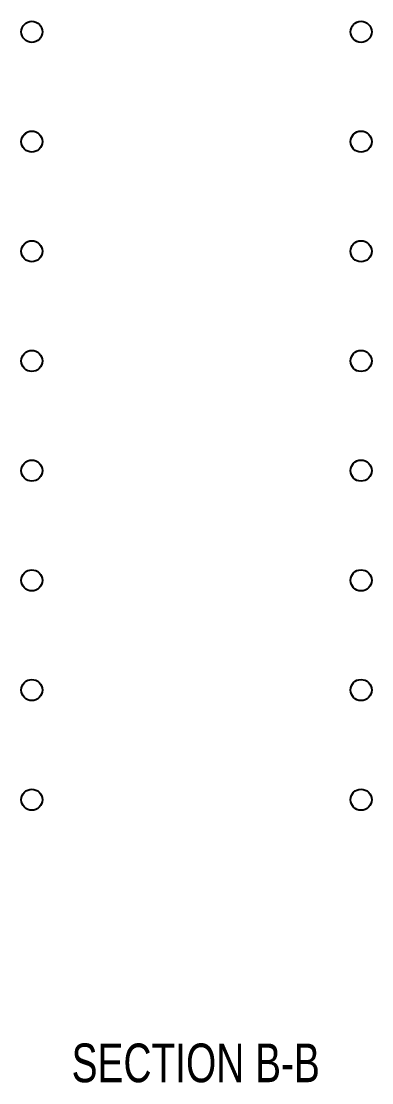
# Model space of a CAD drawing. Header units: millimetres. Extents: x 1 to 2218, y 0 to 860.
# Drawn here: x 315 to 343.7, y 484.4 to 571.5 of the extents above; entities that cross this region are included whole.
import ezdxf

# ---------------------------------------------------------------- set-up
doc = ezdxf.new("R2010")
doc.units = ezdxf.units.MM
doc.styles.add('SLDTEXTSTYLE0', font='TXT', dxfattribs={"width": 0.75})

msp = doc.modelspace()

# ---------------------------------------------------------------- hatches: boundary and pattern name
at = {"linetype": 'Continuous', "lineweight": 18}
h = msp.add_hatch(dxfattribs=at)
h.set_pattern_fill('ANSI33', style=0)
edge = h.paths.add_edge_path(flags=0)
edge.add_spline(control_points=[(315.198, 571.241), (315.133, 571.168), (315.081, 571.082), (315.044, 570.991), (315.008, 570.901), (314.986, 570.803), (314.982, 570.705), (314.977, 570.607), (314.99, 570.506), (315.02, 570.411), (315.048, 570.32), (315.092, 570.233), (315.148, 570.156), (315.206, 570.075), (315.279, 570.004), (315.362, 569.948), (315.44, 569.895), (315.529, 569.855), (315.621, 569.83), (315.716, 569.804), (315.816, 569.794), (315.915, 569.801), (316.01, 569.809), (316.106, 569.834), (316.194, 569.872), (316.282, 569.911), (316.365, 569.965), (316.436, 570.031), (316.508, 570.098), (316.569, 570.178), (316.614, 570.266), (316.658, 570.35), (316.688, 570.443), (316.703, 570.537), (316.718, 570.635), (316.716, 570.738), (316.696, 570.835), (316.678, 570.929), (316.643, 571.02), (316.595, 571.103), (316.546, 571.188), (316.481, 571.267), (316.405, 571.331), (316.332, 571.393), (316.246, 571.443), (316.156, 571.477), (316.066, 571.512), (315.968, 571.532), (315.871, 571.535), (315.773, 571.538), (315.674, 571.523), (315.581, 571.492), (315.49, 571.463), (315.404, 571.418), (315.328, 571.361), (315.281, 571.326), (315.237, 571.286), (315.198, 571.241)], knot_values=[0, 0, 0, 0, 0.000293, 0.000293, 0.000293, 0.000586, 0.000586, 0.000586, 0.000882, 0.000882, 0.000882, 0.001168, 0.001168, 0.001168, 0.001467, 0.001467, 0.001467, 0.001751, 0.001751, 0.001751, 0.002046, 0.002046, 0.002046, 0.002335, 0.002335, 0.002335, 0.002624, 0.002624, 0.002624, 0.002919, 0.002919, 0.002919, 0.003204, 0.003204, 0.003204, 0.003503, 0.003503, 0.003503, 0.003788, 0.003788, 0.003788, 0.004085, 0.004085, 0.004085, 0.004374, 0.004374, 0.004374, 0.004664, 0.004664, 0.004664, 0.004958, 0.004958, 0.004958, 0.005242, 0.005242, 0.005242, 0.005418, 0.005418, 0.005418, 0.005418], weights=[1, 1, 1, 1, 1, 1, 1, 1, 1, 1, 1, 1, 1, 1, 1, 1, 1, 1, 1, 1, 1, 1, 1, 1, 1, 1, 1, 1, 1, 1, 1, 1, 1, 1, 1, 1, 1, 1, 1, 1, 1, 1, 1, 1, 1, 1, 1, 1, 1, 1, 1, 1, 1, 1, 1, 1, 1, 1], degree=3, periodic=0)
h = msp.add_hatch(dxfattribs=at)
h.set_pattern_fill('ANSI33', style=0)
edge = h.paths.add_edge_path(flags=0)
edge.add_spline(control_points=[(342.185, 571.241), (342.12, 571.168), (342.068, 571.082), (342.032, 570.991), (341.996, 570.901), (341.974, 570.803), (341.969, 570.705), (341.965, 570.607), (341.978, 570.506), (342.007, 570.411), (342.036, 570.32), (342.079, 570.233), (342.135, 570.156), (342.193, 570.075), (342.267, 570.004), (342.349, 569.948), (342.428, 569.895), (342.517, 569.855), (342.608, 569.83), (342.703, 569.804), (342.804, 569.794), (342.902, 569.801), (342.998, 569.809), (343.093, 569.834), (343.181, 569.872), (343.27, 569.911), (343.353, 569.965), (343.424, 570.031), (343.496, 570.098), (343.557, 570.178), (343.602, 570.266), (343.646, 570.35), (343.676, 570.443), (343.69, 570.537), (343.706, 570.635), (343.703, 570.738), (343.684, 570.835), (343.665, 570.929), (343.63, 571.02), (343.583, 571.103), (343.533, 571.188), (343.468, 571.267), (343.393, 571.331), (343.319, 571.393), (343.233, 571.443), (343.143, 571.477), (343.053, 571.512), (342.956, 571.532), (342.859, 571.535), (342.761, 571.538), (342.661, 571.523), (342.568, 571.492), (342.478, 571.463), (342.392, 571.418), (342.316, 571.361), (342.268, 571.326), (342.224, 571.286), (342.185, 571.241)], knot_values=[0, 0, 0, 0, 0.000293, 0.000293, 0.000293, 0.000586, 0.000586, 0.000586, 0.000882, 0.000882, 0.000882, 0.001168, 0.001168, 0.001168, 0.001467, 0.001467, 0.001467, 0.001751, 0.001751, 0.001751, 0.002046, 0.002046, 0.002046, 0.002335, 0.002335, 0.002335, 0.002624, 0.002624, 0.002624, 0.002919, 0.002919, 0.002919, 0.003204, 0.003204, 0.003204, 0.003503, 0.003503, 0.003503, 0.003788, 0.003788, 0.003788, 0.004085, 0.004085, 0.004085, 0.004374, 0.004374, 0.004374, 0.004664, 0.004664, 0.004664, 0.004958, 0.004958, 0.004958, 0.005242, 0.005242, 0.005242, 0.005418, 0.005418, 0.005418, 0.005418], weights=[1, 1, 1, 1, 1, 1, 1, 1, 1, 1, 1, 1, 1, 1, 1, 1, 1, 1, 1, 1, 1, 1, 1, 1, 1, 1, 1, 1, 1, 1, 1, 1, 1, 1, 1, 1, 1, 1, 1, 1, 1, 1, 1, 1, 1, 1, 1, 1, 1, 1, 1, 1, 1, 1, 1, 1, 1, 1], degree=3, periodic=0)
h = msp.add_hatch(dxfattribs=at)
h.set_pattern_fill('ANSI33', style=0)
edge = h.paths.add_edge_path(flags=0)
edge.add_spline(control_points=[(315.198, 562.237), (315.133, 562.164), (315.081, 562.079), (315.045, 561.988), (315.008, 561.898), (314.987, 561.8), (314.982, 561.703), (314.977, 561.604), (314.99, 561.503), (315.02, 561.409), (315.048, 561.318), (315.091, 561.231), (315.147, 561.154), (315.205, 561.073), (315.278, 561.002), (315.361, 560.946), (315.439, 560.893), (315.528, 560.853), (315.619, 560.828), (315.714, 560.802), (315.815, 560.791), (315.913, 560.799), (316.009, 560.806), (316.105, 560.831), (316.193, 560.87), (316.282, 560.908), (316.365, 560.962), (316.436, 561.028), (316.508, 561.095), (316.569, 561.175), (316.614, 561.263), (316.658, 561.347), (316.688, 561.44), (316.703, 561.534), (316.718, 561.632), (316.716, 561.734), (316.696, 561.831), (316.678, 561.925), (316.643, 562.016), (316.596, 562.098), (316.546, 562.184), (316.482, 562.262), (316.406, 562.326), (316.333, 562.388), (316.247, 562.438), (316.157, 562.472), (316.067, 562.507), (315.97, 562.527), (315.873, 562.53), (315.775, 562.534), (315.675, 562.519), (315.582, 562.488), (315.491, 562.459), (315.405, 562.414), (315.329, 562.358), (315.281, 562.322), (315.237, 562.282), (315.198, 562.237)], knot_values=[0, 0, 0, 0, 0.000293, 0.000293, 0.000293, 0.000585, 0.000585, 0.000585, 0.000881, 0.000881, 0.000881, 0.001166, 0.001166, 0.001166, 0.001464, 0.001464, 0.001464, 0.001748, 0.001748, 0.001748, 0.002044, 0.002044, 0.002044, 0.002332, 0.002332, 0.002332, 0.002622, 0.002622, 0.002622, 0.002917, 0.002917, 0.002917, 0.003202, 0.003202, 0.003202, 0.0035, 0.0035, 0.0035, 0.003785, 0.003785, 0.003785, 0.004081, 0.004081, 0.004081, 0.00437, 0.00437, 0.00437, 0.00466, 0.00466, 0.00466, 0.004954, 0.004954, 0.004954, 0.005239, 0.005239, 0.005239, 0.005415, 0.005415, 0.005415, 0.005415], weights=[1, 1, 1, 1, 1, 1, 1, 1, 1, 1, 1, 1, 1, 1, 1, 1, 1, 1, 1, 1, 1, 1, 1, 1, 1, 1, 1, 1, 1, 1, 1, 1, 1, 1, 1, 1, 1, 1, 1, 1, 1, 1, 1, 1, 1, 1, 1, 1, 1, 1, 1, 1, 1, 1, 1, 1, 1, 1], degree=3, periodic=0)
h = msp.add_hatch(dxfattribs=at)
h.set_pattern_fill('ANSI33', style=0)
edge = h.paths.add_edge_path(flags=0)
edge.add_spline(control_points=[(342.185, 562.237), (342.121, 562.164), (342.068, 562.079), (342.032, 561.988), (341.996, 561.898), (341.974, 561.8), (341.969, 561.703), (341.965, 561.604), (341.978, 561.503), (342.007, 561.409), (342.035, 561.318), (342.079, 561.231), (342.134, 561.154), (342.193, 561.073), (342.266, 561.002), (342.348, 560.946), (342.427, 560.893), (342.515, 560.853), (342.607, 560.828), (342.702, 560.802), (342.803, 560.791), (342.901, 560.799), (342.997, 560.806), (343.092, 560.831), (343.181, 560.87), (343.269, 560.908), (343.352, 560.962), (343.423, 561.028), (343.495, 561.095), (343.557, 561.175), (343.602, 561.263), (343.645, 561.347), (343.676, 561.44), (343.69, 561.534), (343.705, 561.632), (343.703, 561.734), (343.684, 561.831), (343.665, 561.925), (343.631, 562.016), (343.583, 562.098), (343.534, 562.184), (343.469, 562.262), (343.394, 562.326), (343.32, 562.388), (343.235, 562.438), (343.145, 562.472), (343.054, 562.507), (342.957, 562.527), (342.86, 562.53), (342.762, 562.534), (342.662, 562.519), (342.569, 562.488), (342.479, 562.459), (342.392, 562.414), (342.316, 562.358), (342.268, 562.322), (342.224, 562.282), (342.185, 562.237)], knot_values=[0, 0, 0, 0, 0.000293, 0.000293, 0.000293, 0.000585, 0.000585, 0.000585, 0.000881, 0.000881, 0.000881, 0.001166, 0.001166, 0.001166, 0.001464, 0.001464, 0.001464, 0.001748, 0.001748, 0.001748, 0.002044, 0.002044, 0.002044, 0.002332, 0.002332, 0.002332, 0.002622, 0.002622, 0.002622, 0.002917, 0.002917, 0.002917, 0.003202, 0.003202, 0.003202, 0.0035, 0.0035, 0.0035, 0.003785, 0.003785, 0.003785, 0.004081, 0.004081, 0.004081, 0.00437, 0.00437, 0.00437, 0.00466, 0.00466, 0.00466, 0.004954, 0.004954, 0.004954, 0.005239, 0.005239, 0.005239, 0.005415, 0.005415, 0.005415, 0.005415], weights=[1, 1, 1, 1, 1, 1, 1, 1, 1, 1, 1, 1, 1, 1, 1, 1, 1, 1, 1, 1, 1, 1, 1, 1, 1, 1, 1, 1, 1, 1, 1, 1, 1, 1, 1, 1, 1, 1, 1, 1, 1, 1, 1, 1, 1, 1, 1, 1, 1, 1, 1, 1, 1, 1, 1, 1, 1, 1], degree=3, periodic=0)
h = msp.add_hatch(dxfattribs=at)
h.set_pattern_fill('ANSI33', style=0)
edge = h.paths.add_edge_path(flags=0)
edge.add_spline(control_points=[(315.198, 553.239), (315.133, 553.166), (315.081, 553.08), (315.045, 552.99), (315.008, 552.9), (314.987, 552.802), (314.982, 552.705), (314.977, 552.606), (314.99, 552.506), (315.019, 552.411), (315.048, 552.321), (315.091, 552.233), (315.147, 552.156), (315.205, 552.076), (315.278, 552.005), (315.36, 551.949), (315.439, 551.896), (315.527, 551.855), (315.619, 551.83), (315.714, 551.804), (315.814, 551.794), (315.913, 551.801), (316.009, 551.809), (316.104, 551.833), (316.193, 551.872), (316.281, 551.911), (316.364, 551.965), (316.436, 552.03), (316.508, 552.097), (316.569, 552.177), (316.614, 552.265), (316.658, 552.349), (316.688, 552.442), (316.703, 552.536), (316.718, 552.634), (316.716, 552.736), (316.696, 552.833), (316.678, 552.926), (316.643, 553.017), (316.596, 553.099), (316.547, 553.185), (316.482, 553.263), (316.407, 553.327), (316.333, 553.389), (316.248, 553.439), (316.158, 553.474), (316.068, 553.508), (315.97, 553.528), (315.873, 553.532), (315.775, 553.535), (315.675, 553.52), (315.582, 553.49), (315.492, 553.461), (315.405, 553.416), (315.329, 553.36), (315.281, 553.324), (315.237, 553.284), (315.198, 553.239)], knot_values=[0, 0, 0, 0, 0.000292, 0.000292, 0.000292, 0.000584, 0.000584, 0.000584, 0.00088, 0.00088, 0.00088, 0.001165, 0.001165, 0.001165, 0.001463, 0.001463, 0.001463, 0.001747, 0.001747, 0.001747, 0.002043, 0.002043, 0.002043, 0.002331, 0.002331, 0.002331, 0.002621, 0.002621, 0.002621, 0.002916, 0.002916, 0.002916, 0.003201, 0.003201, 0.003201, 0.003499, 0.003499, 0.003499, 0.003783, 0.003783, 0.003783, 0.004079, 0.004079, 0.004079, 0.004368, 0.004368, 0.004368, 0.004658, 0.004658, 0.004658, 0.004953, 0.004953, 0.004953, 0.005237, 0.005237, 0.005237, 0.005414, 0.005414, 0.005414, 0.005414], weights=[1, 1, 1, 1, 1, 1, 1, 1, 1, 1, 1, 1, 1, 1, 1, 1, 1, 1, 1, 1, 1, 1, 1, 1, 1, 1, 1, 1, 1, 1, 1, 1, 1, 1, 1, 1, 1, 1, 1, 1, 1, 1, 1, 1, 1, 1, 1, 1, 1, 1, 1, 1, 1, 1, 1, 1, 1, 1], degree=3, periodic=0)
h = msp.add_hatch(dxfattribs=at)
h.set_pattern_fill('ANSI33', style=0)
edge = h.paths.add_edge_path(flags=0)
edge.add_spline(control_points=[(342.185, 553.239), (342.121, 553.166), (342.068, 553.08), (342.032, 552.99), (341.996, 552.9), (341.974, 552.802), (341.969, 552.705), (341.965, 552.606), (341.978, 552.506), (342.007, 552.411), (342.035, 552.321), (342.079, 552.233), (342.134, 552.156), (342.192, 552.076), (342.265, 552.005), (342.348, 551.949), (342.426, 551.896), (342.515, 551.855), (342.606, 551.83), (342.701, 551.804), (342.802, 551.794), (342.9, 551.801), (342.996, 551.809), (343.092, 551.833), (343.18, 551.872), (343.269, 551.911), (343.352, 551.965), (343.423, 552.03), (343.495, 552.097), (343.556, 552.177), (343.602, 552.265), (343.645, 552.349), (343.676, 552.442), (343.69, 552.536), (343.705, 552.634), (343.703, 552.736), (343.684, 552.833), (343.665, 552.926), (343.631, 553.017), (343.583, 553.099), (343.534, 553.185), (343.469, 553.263), (343.394, 553.327), (343.321, 553.389), (343.235, 553.439), (343.145, 553.474), (343.055, 553.508), (342.958, 553.528), (342.861, 553.532), (342.763, 553.535), (342.663, 553.52), (342.569, 553.49), (342.479, 553.461), (342.393, 553.416), (342.316, 553.36), (342.269, 553.324), (342.224, 553.284), (342.185, 553.239)], knot_values=[0, 0, 0, 0, 0.000292, 0.000292, 0.000292, 0.000584, 0.000584, 0.000584, 0.00088, 0.00088, 0.00088, 0.001165, 0.001165, 0.001165, 0.001463, 0.001463, 0.001463, 0.001747, 0.001747, 0.001747, 0.002043, 0.002043, 0.002043, 0.002331, 0.002331, 0.002331, 0.002621, 0.002621, 0.002621, 0.002916, 0.002916, 0.002916, 0.003201, 0.003201, 0.003201, 0.003499, 0.003499, 0.003499, 0.003783, 0.003783, 0.003783, 0.004079, 0.004079, 0.004079, 0.004368, 0.004368, 0.004368, 0.004658, 0.004658, 0.004658, 0.004953, 0.004953, 0.004953, 0.005237, 0.005237, 0.005237, 0.005414, 0.005414, 0.005414, 0.005414], weights=[1, 1, 1, 1, 1, 1, 1, 1, 1, 1, 1, 1, 1, 1, 1, 1, 1, 1, 1, 1, 1, 1, 1, 1, 1, 1, 1, 1, 1, 1, 1, 1, 1, 1, 1, 1, 1, 1, 1, 1, 1, 1, 1, 1, 1, 1, 1, 1, 1, 1, 1, 1, 1, 1, 1, 1, 1, 1], degree=3, periodic=0)
h = msp.add_hatch(dxfattribs=at)
h.set_pattern_fill('ANSI33', style=0)
edge = h.paths.add_edge_path(flags=0)
edge.add_spline(control_points=[(315.198, 544.237), (315.133, 544.164), (315.081, 544.078), (315.045, 543.988), (315.008, 543.897), (314.987, 543.8), (314.982, 543.703), (314.977, 543.604), (314.99, 543.504), (315.019, 543.409), (315.048, 543.319), (315.091, 543.232), (315.147, 543.154), (315.205, 543.074), (315.278, 543.003), (315.36, 542.947), (315.438, 542.894), (315.527, 542.854), (315.619, 542.828), (315.713, 542.802), (315.814, 542.792), (315.912, 542.799), (316.008, 542.807), (316.104, 542.831), (316.193, 542.87), (316.281, 542.908), (316.364, 542.962), (316.435, 543.028), (316.508, 543.094), (316.569, 543.175), (316.614, 543.262), (316.658, 543.347), (316.688, 543.439), (316.703, 543.533), (316.718, 543.631), (316.716, 543.733), (316.697, 543.831), (316.678, 543.924), (316.643, 544.015), (316.596, 544.097), (316.547, 544.182), (316.482, 544.261), (316.407, 544.325), (316.333, 544.387), (316.248, 544.437), (316.158, 544.471), (316.068, 544.506), (315.97, 544.526), (315.874, 544.529), (315.776, 544.533), (315.676, 544.518), (315.582, 544.488), (315.492, 544.458), (315.405, 544.414), (315.329, 544.357), (315.281, 544.322), (315.237, 544.281), (315.198, 544.237)], knot_values=[0, 0, 0, 0, 0.000292, 0.000292, 0.000292, 0.000584, 0.000584, 0.000584, 0.00088, 0.00088, 0.00088, 0.001165, 0.001165, 0.001165, 0.001462, 0.001462, 0.001462, 0.001747, 0.001747, 0.001747, 0.002042, 0.002042, 0.002042, 0.002331, 0.002331, 0.002331, 0.00262, 0.00262, 0.00262, 0.002916, 0.002916, 0.002916, 0.0032, 0.0032, 0.0032, 0.003498, 0.003498, 0.003498, 0.003782, 0.003782, 0.003782, 0.004078, 0.004078, 0.004078, 0.004367, 0.004367, 0.004367, 0.004657, 0.004657, 0.004657, 0.004952, 0.004952, 0.004952, 0.005236, 0.005236, 0.005236, 0.005413, 0.005413, 0.005413, 0.005413], weights=[1, 1, 1, 1, 1, 1, 1, 1, 1, 1, 1, 1, 1, 1, 1, 1, 1, 1, 1, 1, 1, 1, 1, 1, 1, 1, 1, 1, 1, 1, 1, 1, 1, 1, 1, 1, 1, 1, 1, 1, 1, 1, 1, 1, 1, 1, 1, 1, 1, 1, 1, 1, 1, 1, 1, 1, 1, 1], degree=3, periodic=0)
h = msp.add_hatch(dxfattribs=at)
h.set_pattern_fill('ANSI33', style=0)
edge = h.paths.add_edge_path(flags=0)
edge.add_spline(control_points=[(342.185, 544.237), (342.121, 544.164), (342.068, 544.078), (342.032, 543.988), (341.996, 543.897), (341.974, 543.8), (341.969, 543.703), (341.965, 543.604), (341.978, 543.504), (342.007, 543.409), (342.035, 543.319), (342.079, 543.232), (342.134, 543.154), (342.192, 543.074), (342.265, 543.003), (342.347, 542.947), (342.426, 542.894), (342.515, 542.854), (342.606, 542.828), (342.701, 542.802), (342.802, 542.792), (342.9, 542.799), (342.996, 542.807), (343.092, 542.831), (343.18, 542.87), (343.269, 542.908), (343.352, 542.962), (343.423, 543.028), (343.495, 543.094), (343.556, 543.175), (343.602, 543.262), (343.645, 543.347), (343.676, 543.439), (343.69, 543.533), (343.705, 543.631), (343.704, 543.733), (343.684, 543.831), (343.665, 543.924), (343.631, 544.015), (343.583, 544.097), (343.534, 544.182), (343.47, 544.261), (343.394, 544.325), (343.321, 544.387), (343.236, 544.437), (343.146, 544.471), (343.055, 544.506), (342.958, 544.526), (342.861, 544.529), (342.763, 544.533), (342.663, 544.518), (342.57, 544.488), (342.479, 544.458), (342.393, 544.414), (342.316, 544.357), (342.269, 544.322), (342.224, 544.281), (342.185, 544.237)], knot_values=[0, 0, 0, 0, 0.000292, 0.000292, 0.000292, 0.000584, 0.000584, 0.000584, 0.00088, 0.00088, 0.00088, 0.001165, 0.001165, 0.001165, 0.001462, 0.001462, 0.001462, 0.001747, 0.001747, 0.001747, 0.002042, 0.002042, 0.002042, 0.002331, 0.002331, 0.002331, 0.00262, 0.00262, 0.00262, 0.002916, 0.002916, 0.002916, 0.0032, 0.0032, 0.0032, 0.003498, 0.003498, 0.003498, 0.003782, 0.003782, 0.003782, 0.004078, 0.004078, 0.004078, 0.004367, 0.004367, 0.004367, 0.004657, 0.004657, 0.004657, 0.004952, 0.004952, 0.004952, 0.005236, 0.005236, 0.005236, 0.005413, 0.005413, 0.005413, 0.005413], weights=[1, 1, 1, 1, 1, 1, 1, 1, 1, 1, 1, 1, 1, 1, 1, 1, 1, 1, 1, 1, 1, 1, 1, 1, 1, 1, 1, 1, 1, 1, 1, 1, 1, 1, 1, 1, 1, 1, 1, 1, 1, 1, 1, 1, 1, 1, 1, 1, 1, 1, 1, 1, 1, 1, 1, 1, 1, 1], degree=3, periodic=0)
h = msp.add_hatch(dxfattribs=at)
h.set_pattern_fill('ANSI33', style=0)
edge = h.paths.add_edge_path(flags=0)
edge.add_spline(control_points=[(315.198, 535.238), (315.133, 535.165), (315.081, 535.079), (315.045, 534.989), (315.008, 534.899), (314.987, 534.801), (314.982, 534.704), (314.977, 534.605), (314.99, 534.505), (315.019, 534.411), (315.048, 534.32), (315.091, 534.233), (315.147, 534.156), (315.204, 534.075), (315.278, 534.004), (315.36, 533.949), (315.438, 533.895), (315.527, 533.855), (315.618, 533.83), (315.713, 533.804), (315.814, 533.793), (315.912, 533.801), (316.008, 533.808), (316.104, 533.832), (316.192, 533.871), (316.281, 533.91), (316.364, 533.964), (316.435, 534.029), (316.508, 534.096), (316.569, 534.176), (316.614, 534.264), (316.658, 534.348), (316.688, 534.441), (316.703, 534.535), (316.718, 534.632), (316.716, 534.735), (316.697, 534.832), (316.678, 534.925), (316.643, 535.016), (316.596, 535.098), (316.547, 535.184), (316.482, 535.262), (316.407, 535.326), (316.334, 535.388), (316.248, 535.438), (316.158, 535.472), (316.068, 535.507), (315.971, 535.527), (315.874, 535.53), (315.776, 535.534), (315.676, 535.519), (315.582, 535.489), (315.492, 535.46), (315.405, 535.415), (315.329, 535.358), (315.281, 535.323), (315.237, 535.283), (315.198, 535.238)], knot_values=[0, 0, 0, 0, 0.000292, 0.000292, 0.000292, 0.000584, 0.000584, 0.000584, 0.00088, 0.00088, 0.00088, 0.001164, 0.001164, 0.001164, 0.001462, 0.001462, 0.001462, 0.001746, 0.001746, 0.001746, 0.002042, 0.002042, 0.002042, 0.002331, 0.002331, 0.002331, 0.00262, 0.00262, 0.00262, 0.002915, 0.002915, 0.002915, 0.0032, 0.0032, 0.0032, 0.003498, 0.003498, 0.003498, 0.003782, 0.003782, 0.003782, 0.004078, 0.004078, 0.004078, 0.004366, 0.004366, 0.004366, 0.004657, 0.004657, 0.004657, 0.004951, 0.004951, 0.004951, 0.005236, 0.005236, 0.005236, 0.005413, 0.005413, 0.005413, 0.005413], weights=[1, 1, 1, 1, 1, 1, 1, 1, 1, 1, 1, 1, 1, 1, 1, 1, 1, 1, 1, 1, 1, 1, 1, 1, 1, 1, 1, 1, 1, 1, 1, 1, 1, 1, 1, 1, 1, 1, 1, 1, 1, 1, 1, 1, 1, 1, 1, 1, 1, 1, 1, 1, 1, 1, 1, 1, 1, 1], degree=3, periodic=0)
h = msp.add_hatch(dxfattribs=at)
h.set_pattern_fill('ANSI33', style=0)
edge = h.paths.add_edge_path(flags=0)
edge.add_spline(control_points=[(342.185, 535.238), (342.121, 535.165), (342.068, 535.079), (342.032, 534.989), (341.996, 534.899), (341.974, 534.801), (341.969, 534.704), (341.965, 534.605), (341.978, 534.505), (342.007, 534.411), (342.035, 534.32), (342.079, 534.233), (342.134, 534.156), (342.192, 534.075), (342.265, 534.004), (342.347, 533.949), (342.426, 533.895), (342.514, 533.855), (342.606, 533.83), (342.701, 533.804), (342.802, 533.793), (342.9, 533.801), (342.996, 533.808), (343.092, 533.832), (343.18, 533.871), (343.268, 533.91), (343.352, 533.964), (343.423, 534.029), (343.495, 534.096), (343.556, 534.176), (343.602, 534.264), (343.645, 534.348), (343.676, 534.441), (343.69, 534.535), (343.705, 534.632), (343.704, 534.735), (343.684, 534.832), (343.665, 534.925), (343.631, 535.016), (343.583, 535.098), (343.534, 535.184), (343.47, 535.262), (343.395, 535.326), (343.321, 535.388), (343.236, 535.438), (343.146, 535.472), (343.056, 535.507), (342.958, 535.527), (342.861, 535.53), (342.763, 535.534), (342.663, 535.519), (342.57, 535.489), (342.479, 535.46), (342.393, 535.415), (342.316, 535.358), (342.269, 535.323), (342.224, 535.283), (342.185, 535.238)], knot_values=[0, 0, 0, 0, 0.000292, 0.000292, 0.000292, 0.000584, 0.000584, 0.000584, 0.00088, 0.00088, 0.00088, 0.001164, 0.001164, 0.001164, 0.001462, 0.001462, 0.001462, 0.001746, 0.001746, 0.001746, 0.002042, 0.002042, 0.002042, 0.002331, 0.002331, 0.002331, 0.00262, 0.00262, 0.00262, 0.002915, 0.002915, 0.002915, 0.0032, 0.0032, 0.0032, 0.003498, 0.003498, 0.003498, 0.003782, 0.003782, 0.003782, 0.004078, 0.004078, 0.004078, 0.004366, 0.004366, 0.004366, 0.004657, 0.004657, 0.004657, 0.004951, 0.004951, 0.004951, 0.005236, 0.005236, 0.005236, 0.005413, 0.005413, 0.005413, 0.005413], weights=[1, 1, 1, 1, 1, 1, 1, 1, 1, 1, 1, 1, 1, 1, 1, 1, 1, 1, 1, 1, 1, 1, 1, 1, 1, 1, 1, 1, 1, 1, 1, 1, 1, 1, 1, 1, 1, 1, 1, 1, 1, 1, 1, 1, 1, 1, 1, 1, 1, 1, 1, 1, 1, 1, 1, 1, 1, 1], degree=3, periodic=0)
h = msp.add_hatch(dxfattribs=at)
h.set_pattern_fill('ANSI33', style=0)
edge = h.paths.add_edge_path(flags=0)
edge.add_spline(control_points=[(315.198, 526.238), (315.133, 526.165), (315.081, 526.079), (315.045, 525.989), (315.008, 525.898), (314.987, 525.801), (314.982, 525.704), (314.977, 525.605), (314.99, 525.505), (315.019, 525.411), (315.048, 525.32), (315.091, 525.233), (315.146, 525.156), (315.204, 525.075), (315.277, 525.004), (315.36, 524.949), (315.438, 524.895), (315.527, 524.855), (315.618, 524.83), (315.713, 524.804), (315.814, 524.793), (315.912, 524.801), (316.008, 524.808), (316.104, 524.832), (316.192, 524.871), (316.281, 524.91), (316.364, 524.964), (316.435, 525.029), (316.508, 525.096), (316.569, 525.176), (316.614, 525.264), (316.658, 525.348), (316.688, 525.441), (316.703, 525.534), (316.718, 525.632), (316.716, 525.734), (316.697, 525.832), (316.678, 525.925), (316.643, 526.016), (316.596, 526.098), (316.547, 526.183), (316.482, 526.262), (316.407, 526.325), (316.334, 526.387), (316.248, 526.437), (316.158, 526.472), (316.068, 526.507), (315.971, 526.527), (315.874, 526.53), (315.776, 526.534), (315.676, 526.519), (315.582, 526.489), (315.492, 526.459), (315.405, 526.415), (315.329, 526.358), (315.281, 526.323), (315.237, 526.282), (315.198, 526.238)], knot_values=[0, 0, 0, 0, 0.000292, 0.000292, 0.000292, 0.000584, 0.000584, 0.000584, 0.00088, 0.00088, 0.00088, 0.001164, 0.001164, 0.001164, 0.001462, 0.001462, 0.001462, 0.001746, 0.001746, 0.001746, 0.002042, 0.002042, 0.002042, 0.00233, 0.00233, 0.00233, 0.00262, 0.00262, 0.00262, 0.002915, 0.002915, 0.002915, 0.0032, 0.0032, 0.0032, 0.003497, 0.003497, 0.003497, 0.003782, 0.003782, 0.003782, 0.004078, 0.004078, 0.004078, 0.004366, 0.004366, 0.004366, 0.004656, 0.004656, 0.004656, 0.004951, 0.004951, 0.004951, 0.005236, 0.005236, 0.005236, 0.005412, 0.005412, 0.005412, 0.005412], weights=[1, 1, 1, 1, 1, 1, 1, 1, 1, 1, 1, 1, 1, 1, 1, 1, 1, 1, 1, 1, 1, 1, 1, 1, 1, 1, 1, 1, 1, 1, 1, 1, 1, 1, 1, 1, 1, 1, 1, 1, 1, 1, 1, 1, 1, 1, 1, 1, 1, 1, 1, 1, 1, 1, 1, 1, 1, 1], degree=3, periodic=0)
h = msp.add_hatch(dxfattribs=at)
h.set_pattern_fill('ANSI33', style=0)
edge = h.paths.add_edge_path(flags=0)
edge.add_spline(control_points=[(342.185, 526.238), (342.121, 526.165), (342.068, 526.079), (342.032, 525.989), (341.996, 525.898), (341.974, 525.801), (341.969, 525.704), (341.965, 525.605), (341.978, 525.505), (342.007, 525.411), (342.035, 525.32), (342.078, 525.233), (342.134, 525.156), (342.192, 525.075), (342.265, 525.004), (342.347, 524.949), (342.426, 524.895), (342.514, 524.855), (342.606, 524.83), (342.701, 524.804), (342.801, 524.793), (342.9, 524.801), (342.996, 524.808), (343.092, 524.832), (343.18, 524.871), (343.268, 524.91), (343.352, 524.964), (343.423, 525.029), (343.495, 525.096), (343.556, 525.176), (343.602, 525.264), (343.645, 525.348), (343.676, 525.441), (343.69, 525.534), (343.705, 525.632), (343.704, 525.734), (343.684, 525.832), (343.665, 525.925), (343.631, 526.016), (343.583, 526.098), (343.534, 526.183), (343.47, 526.262), (343.395, 526.325), (343.321, 526.387), (343.236, 526.437), (343.146, 526.472), (343.056, 526.507), (342.958, 526.527), (342.862, 526.53), (342.763, 526.534), (342.663, 526.519), (342.57, 526.489), (342.48, 526.459), (342.393, 526.415), (342.317, 526.358), (342.269, 526.323), (342.224, 526.282), (342.185, 526.238)], knot_values=[0, 0, 0, 0, 0.000292, 0.000292, 0.000292, 0.000584, 0.000584, 0.000584, 0.00088, 0.00088, 0.00088, 0.001164, 0.001164, 0.001164, 0.001462, 0.001462, 0.001462, 0.001746, 0.001746, 0.001746, 0.002042, 0.002042, 0.002042, 0.00233, 0.00233, 0.00233, 0.00262, 0.00262, 0.00262, 0.002915, 0.002915, 0.002915, 0.0032, 0.0032, 0.0032, 0.003497, 0.003497, 0.003497, 0.003782, 0.003782, 0.003782, 0.004078, 0.004078, 0.004078, 0.004366, 0.004366, 0.004366, 0.004656, 0.004656, 0.004656, 0.004951, 0.004951, 0.004951, 0.005236, 0.005236, 0.005236, 0.005412, 0.005412, 0.005412, 0.005412], weights=[1, 1, 1, 1, 1, 1, 1, 1, 1, 1, 1, 1, 1, 1, 1, 1, 1, 1, 1, 1, 1, 1, 1, 1, 1, 1, 1, 1, 1, 1, 1, 1, 1, 1, 1, 1, 1, 1, 1, 1, 1, 1, 1, 1, 1, 1, 1, 1, 1, 1, 1, 1, 1, 1, 1, 1, 1, 1], degree=3, periodic=0)
h = msp.add_hatch(dxfattribs=at)
h.set_pattern_fill('ANSI33', style=0)
edge = h.paths.add_edge_path(flags=0)
edge.add_spline(control_points=[(315.198, 517.237), (315.133, 517.164), (315.081, 517.078), (315.045, 516.988), (315.008, 516.897), (314.987, 516.8), (314.982, 516.703), (314.977, 516.604), (314.99, 516.504), (315.019, 516.41), (315.048, 516.319), (315.091, 516.232), (315.146, 516.155), (315.204, 516.074), (315.277, 516.003), (315.36, 515.948), (315.438, 515.894), (315.527, 515.854), (315.618, 515.829), (315.713, 515.803), (315.814, 515.792), (315.912, 515.8), (316.008, 515.807), (316.104, 515.831), (316.192, 515.87), (316.281, 515.909), (316.364, 515.963), (316.435, 516.028), (316.508, 516.095), (316.569, 516.175), (316.614, 516.263), (316.658, 516.347), (316.688, 516.439), (316.703, 516.533), (316.718, 516.631), (316.716, 516.733), (316.697, 516.831), (316.678, 516.924), (316.643, 517.015), (316.596, 517.097), (316.547, 517.182), (316.482, 517.261), (316.407, 517.324), (316.334, 517.386), (316.248, 517.436), (316.158, 517.471), (316.068, 517.506), (315.971, 517.526), (315.874, 517.529), (315.776, 517.533), (315.676, 517.518), (315.582, 517.488), (315.492, 517.458), (315.405, 517.414), (315.329, 517.357), (315.281, 517.322), (315.237, 517.281), (315.198, 517.237)], knot_values=[0, 0, 0, 0, 0.000292, 0.000292, 0.000292, 0.000584, 0.000584, 0.000584, 0.00088, 0.00088, 0.00088, 0.001164, 0.001164, 0.001164, 0.001462, 0.001462, 0.001462, 0.001746, 0.001746, 0.001746, 0.002041, 0.002041, 0.002041, 0.00233, 0.00233, 0.00233, 0.00262, 0.00262, 0.00262, 0.002915, 0.002915, 0.002915, 0.0032, 0.0032, 0.0032, 0.003497, 0.003497, 0.003497, 0.003782, 0.003782, 0.003782, 0.004077, 0.004077, 0.004077, 0.004366, 0.004366, 0.004366, 0.004656, 0.004656, 0.004656, 0.004951, 0.004951, 0.004951, 0.005236, 0.005236, 0.005236, 0.005412, 0.005412, 0.005412, 0.005412], weights=[1, 1, 1, 1, 1, 1, 1, 1, 1, 1, 1, 1, 1, 1, 1, 1, 1, 1, 1, 1, 1, 1, 1, 1, 1, 1, 1, 1, 1, 1, 1, 1, 1, 1, 1, 1, 1, 1, 1, 1, 1, 1, 1, 1, 1, 1, 1, 1, 1, 1, 1, 1, 1, 1, 1, 1, 1, 1], degree=3, periodic=0)
h = msp.add_hatch(dxfattribs=at)
h.set_pattern_fill('ANSI33', style=0)
edge = h.paths.add_edge_path(flags=0)
edge.add_spline(control_points=[(342.185, 517.237), (342.121, 517.164), (342.068, 517.078), (342.032, 516.988), (341.996, 516.897), (341.974, 516.8), (341.969, 516.703), (341.965, 516.604), (341.978, 516.504), (342.007, 516.41), (342.035, 516.319), (342.078, 516.232), (342.134, 516.155), (342.192, 516.074), (342.265, 516.003), (342.347, 515.948), (342.426, 515.894), (342.514, 515.854), (342.606, 515.829), (342.701, 515.803), (342.801, 515.792), (342.9, 515.8), (342.996, 515.807), (343.092, 515.831), (343.18, 515.87), (343.268, 515.909), (343.352, 515.963), (343.423, 516.028), (343.495, 516.095), (343.556, 516.175), (343.602, 516.263), (343.645, 516.347), (343.676, 516.439), (343.69, 516.533), (343.705, 516.631), (343.704, 516.733), (343.684, 516.831), (343.665, 516.924), (343.631, 517.015), (343.584, 517.097), (343.534, 517.182), (343.47, 517.261), (343.395, 517.324), (343.321, 517.386), (343.236, 517.436), (343.146, 517.471), (343.056, 517.506), (342.958, 517.526), (342.862, 517.529), (342.763, 517.533), (342.663, 517.518), (342.57, 517.488), (342.48, 517.458), (342.393, 517.414), (342.317, 517.357), (342.269, 517.322), (342.224, 517.281), (342.185, 517.237)], knot_values=[0, 0, 0, 0, 0.000292, 0.000292, 0.000292, 0.000584, 0.000584, 0.000584, 0.00088, 0.00088, 0.00088, 0.001164, 0.001164, 0.001164, 0.001462, 0.001462, 0.001462, 0.001746, 0.001746, 0.001746, 0.002041, 0.002041, 0.002041, 0.00233, 0.00233, 0.00233, 0.00262, 0.00262, 0.00262, 0.002915, 0.002915, 0.002915, 0.0032, 0.0032, 0.0032, 0.003497, 0.003497, 0.003497, 0.003782, 0.003782, 0.003782, 0.004077, 0.004077, 0.004077, 0.004366, 0.004366, 0.004366, 0.004656, 0.004656, 0.004656, 0.004951, 0.004951, 0.004951, 0.005236, 0.005236, 0.005236, 0.005412, 0.005412, 0.005412, 0.005412], weights=[1, 1, 1, 1, 1, 1, 1, 1, 1, 1, 1, 1, 1, 1, 1, 1, 1, 1, 1, 1, 1, 1, 1, 1, 1, 1, 1, 1, 1, 1, 1, 1, 1, 1, 1, 1, 1, 1, 1, 1, 1, 1, 1, 1, 1, 1, 1, 1, 1, 1, 1, 1, 1, 1, 1, 1, 1, 1], degree=3, periodic=0)
h = msp.add_hatch(dxfattribs=at)
h.set_pattern_fill('ANSI33', style=0)
edge = h.paths.add_edge_path(flags=0)
edge.add_spline(control_points=[(315.198, 508.238), (315.133, 508.165), (315.081, 508.08), (315.045, 507.989), (315.008, 507.899), (314.987, 507.801), (314.982, 507.704), (314.977, 507.606), (314.99, 507.505), (315.019, 507.411), (315.047, 507.321), (315.091, 507.234), (315.146, 507.157), (315.204, 507.076), (315.277, 507.005), (315.36, 506.949), (315.438, 506.896), (315.527, 506.856), (315.618, 506.83), (315.713, 506.804), (315.814, 506.794), (315.912, 506.801), (316.008, 506.809), (316.104, 506.833), (316.192, 506.872), (316.281, 506.91), (316.364, 506.964), (316.435, 507.03), (316.508, 507.096), (316.569, 507.177), (316.614, 507.264), (316.658, 507.348), (316.688, 507.441), (316.703, 507.535), (316.718, 507.633), (316.716, 507.735), (316.697, 507.832), (316.678, 507.925), (316.643, 508.016), (316.596, 508.098), (316.547, 508.184), (316.482, 508.262), (316.407, 508.326), (316.334, 508.388), (316.248, 508.438), (316.159, 508.472), (316.068, 508.507), (315.971, 508.527), (315.874, 508.531), (315.776, 508.534), (315.676, 508.52), (315.582, 508.489), (315.492, 508.46), (315.405, 508.415), (315.329, 508.359), (315.281, 508.323), (315.237, 508.283), (315.198, 508.238)], knot_values=[0, 0, 0, 0, 0.000292, 0.000292, 0.000292, 0.000584, 0.000584, 0.000584, 0.000879, 0.000879, 0.000879, 0.001164, 0.001164, 0.001164, 0.001462, 0.001462, 0.001462, 0.001746, 0.001746, 0.001746, 0.002041, 0.002041, 0.002041, 0.00233, 0.00233, 0.00233, 0.00262, 0.00262, 0.00262, 0.002915, 0.002915, 0.002915, 0.0032, 0.0032, 0.0032, 0.003497, 0.003497, 0.003497, 0.003782, 0.003782, 0.003782, 0.004077, 0.004077, 0.004077, 0.004366, 0.004366, 0.004366, 0.004656, 0.004656, 0.004656, 0.004951, 0.004951, 0.004951, 0.005235, 0.005235, 0.005235, 0.005412, 0.005412, 0.005412, 0.005412], weights=[1, 1, 1, 1, 1, 1, 1, 1, 1, 1, 1, 1, 1, 1, 1, 1, 1, 1, 1, 1, 1, 1, 1, 1, 1, 1, 1, 1, 1, 1, 1, 1, 1, 1, 1, 1, 1, 1, 1, 1, 1, 1, 1, 1, 1, 1, 1, 1, 1, 1, 1, 1, 1, 1, 1, 1, 1, 1], degree=3, periodic=0)
h = msp.add_hatch(dxfattribs=at)
h.set_pattern_fill('ANSI33', style=0)
edge = h.paths.add_edge_path(flags=0)
edge.add_spline(control_points=[(342.185, 508.238), (342.121, 508.165), (342.068, 508.08), (342.032, 507.989), (341.996, 507.899), (341.974, 507.801), (341.969, 507.704), (341.965, 507.606), (341.978, 507.505), (342.007, 507.411), (342.035, 507.321), (342.078, 507.234), (342.134, 507.157), (342.192, 507.076), (342.265, 507.005), (342.347, 506.949), (342.426, 506.896), (342.514, 506.856), (342.606, 506.83), (342.701, 506.804), (342.801, 506.794), (342.899, 506.801), (342.996, 506.809), (343.092, 506.833), (343.18, 506.872), (343.268, 506.91), (343.352, 506.964), (343.423, 507.03), (343.495, 507.096), (343.556, 507.177), (343.602, 507.264), (343.645, 507.348), (343.676, 507.441), (343.69, 507.535), (343.705, 507.633), (343.704, 507.735), (343.684, 507.832), (343.665, 507.925), (343.631, 508.016), (343.584, 508.098), (343.534, 508.184), (343.47, 508.262), (343.395, 508.326), (343.321, 508.388), (343.236, 508.438), (343.146, 508.472), (343.056, 508.507), (342.958, 508.527), (342.862, 508.531), (342.763, 508.534), (342.663, 508.52), (342.57, 508.489), (342.48, 508.46), (342.393, 508.415), (342.317, 508.359), (342.269, 508.323), (342.224, 508.283), (342.185, 508.238)], knot_values=[0, 0, 0, 0, 0.000292, 0.000292, 0.000292, 0.000584, 0.000584, 0.000584, 0.000879, 0.000879, 0.000879, 0.001164, 0.001164, 0.001164, 0.001462, 0.001462, 0.001462, 0.001746, 0.001746, 0.001746, 0.002041, 0.002041, 0.002041, 0.00233, 0.00233, 0.00233, 0.00262, 0.00262, 0.00262, 0.002915, 0.002915, 0.002915, 0.0032, 0.0032, 0.0032, 0.003497, 0.003497, 0.003497, 0.003782, 0.003782, 0.003782, 0.004077, 0.004077, 0.004077, 0.004366, 0.004366, 0.004366, 0.004656, 0.004656, 0.004656, 0.004951, 0.004951, 0.004951, 0.005235, 0.005235, 0.005235, 0.005412, 0.005412, 0.005412, 0.005412], weights=[1, 1, 1, 1, 1, 1, 1, 1, 1, 1, 1, 1, 1, 1, 1, 1, 1, 1, 1, 1, 1, 1, 1, 1, 1, 1, 1, 1, 1, 1, 1, 1, 1, 1, 1, 1, 1, 1, 1, 1, 1, 1, 1, 1, 1, 1, 1, 1, 1, 1, 1, 1, 1, 1, 1, 1, 1, 1], degree=3, periodic=0)

# ---------------------------------------------------------------- linework, layer by layer
at = {"color": 7, "linetype": 'Continuous', "lineweight": 25}
for centre, radius in [((315.847, 570.667), 0.867), ((342.834, 570.667), 0.867), ((315.846, 561.662), 0.867), ((342.834, 561.662), 0.867), ((315.846, 552.664), 0.867), ((342.833, 552.664), 0.867), ((315.846, 543.662), 0.866), ((342.833, 543.662), 0.866), ((315.846, 534.663), 0.866), ((342.833, 534.663), 0.866), ((315.846, 525.663), 0.866), ((342.833, 525.663), 0.866), ((315.846, 516.662), 0.866), ((342.833, 516.662), 0.866), ((315.845, 507.663), 0.866), ((342.833, 507.663), 0.866)]:
    msp.add_circle(centre, radius, dxfattribs=at)

# ---------------------------------------------------------------- texts
at = {"color": 7, "linetype": 'Continuous', "lineweight": 0, "insert": (329.28, 487.66), "char_height": 3.175, "attachment_point": 2, "style": 'SLDTEXTSTYLE0'}
msp.add_mtext('SECTION B-B', dxfattribs=at)

doc.saveas('drawing.dxf')
